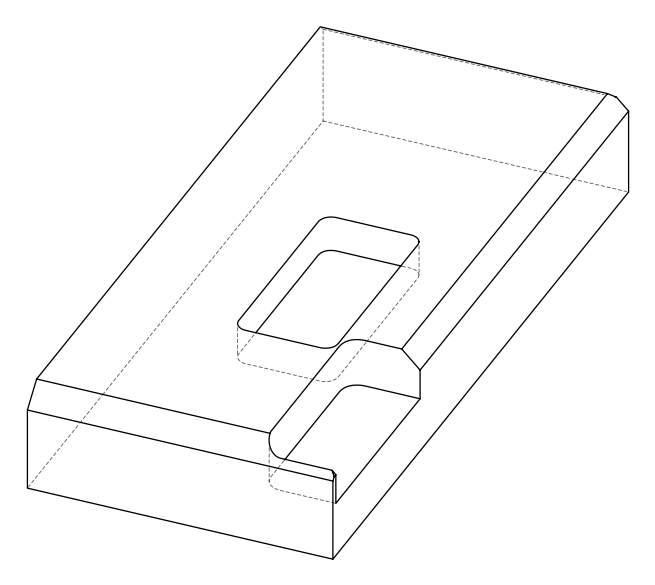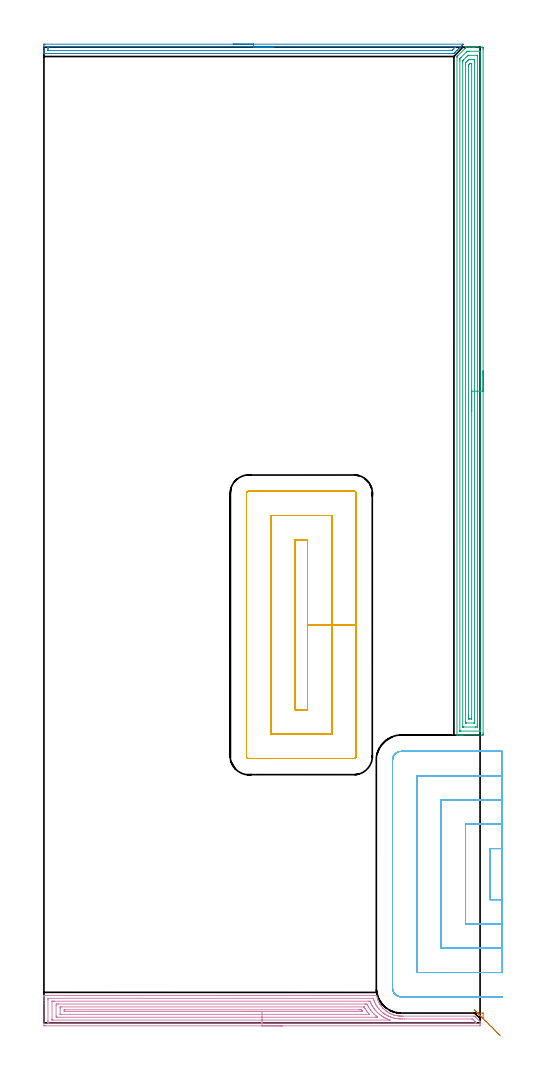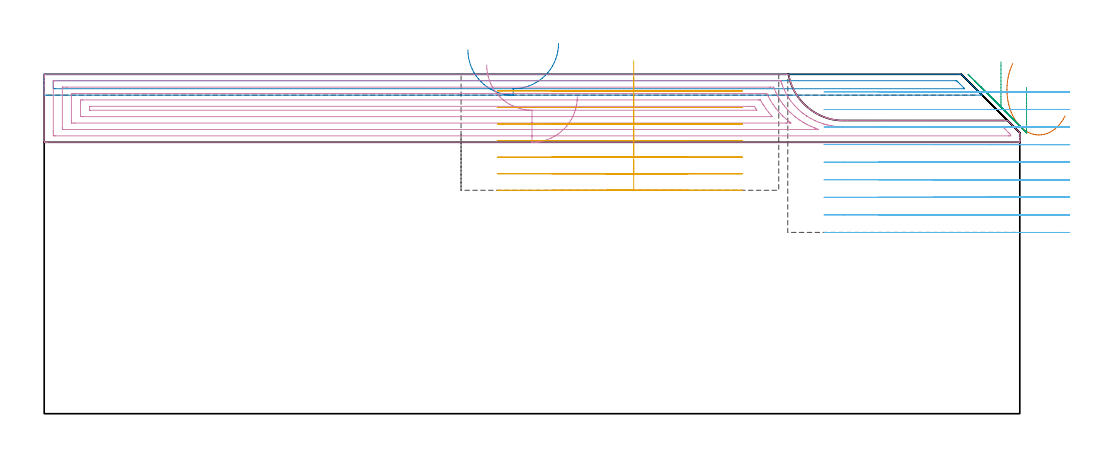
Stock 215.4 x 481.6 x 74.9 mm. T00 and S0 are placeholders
(PLAN: 6 operations, 1 tool changes, 62.2 min)
(1 AREA_MILL | FG_CHAMFER_SURFACE | UGT0205_001 | 0.17 min | 944 mm3)
(2 AREA_MILL_1 | FG_CHAMFER_SURFACE_1 | UGT0205_001 | 3.45 min | 2223 mm3)
(3 AREA_MILL_2 | FG_CHAMFER_SURFACE_2 | UGT0205_001 | 13.8 min | 28752 mm3)
(4 AREA_MILL_3 | FG_CHAMFER_SURFACE_3 | UGT0205_001 | 9.01 min | 23358 mm3)
(5 MILL_RECTANGULAR_POCKET | POCKET_RECTANGULAR_STRAIGHT | NXT0201_012 | Follow Part, ap 4, ae 75% | 12.66 min | 263625 mm3)
(6 MILL_SLOT | SLOT_PARTIAL_RECTANGULAR | NXT0201_012 | Follow Part, ap 4, ae 75% | 23.1 min | 239855 mm3)
(TOOL UGT0205_001 | Chamfer Mill 20 x 3 x 45 deg. | D20 FL50 Z2)
(TOOL NXT0201_012 | ENDMILL 16mm [2P460-1600-NA 1630] | D16 FL38 Z6)
(OP 1 AREA_MILL)
G17 G21 G94 G90
T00 M6
G54
G17 G0 G90 X225.306 Y-6.406 S1061 M3
G43 Z84.9 H0
Z65.741
G94 G1 X224.928 Y-6.028 Z65.052 F250.
X224.509 Y-5.609 Z64.411
X224.053 Y-5.153 Z63.825
X223.561 Y-4.662 Z63.297
X223.04 Y-4.14 Z62.832
X222.491 Y-3.591 Z62.433
X221.92 Y-3.02 Z62.102
X221.331 Y-2.431 Z61.844
X220.728 Y-1.828 Z61.659
X220.116 Y-1.216 Z61.549
X219.5 Y-0.6 Z61.515
X218.884 Y0.016 Z61.557
X218.272 Y0.628 Z61.675
X217.671 Y1.229 Z61.868
X217.083 Y1.817 Z62.134
X216.515 Y2.385 Z62.471
X215.969 Y2.931 Z62.878
X215.45 Y3.45 Z63.35
X214.126 Y4.774 Z64.674
X214.12 Y4.783 Z64.68
X214.116 Y4.79 Z64.682
X214.155 Y4.8 Z64.644
X216.792 Z62.006
X216.795 Y4.774 Z62.005
X216.8 Y4.54 Z62.
Y2.273
Y2.265
X216.796 Y2.114 Z62.001
X216.774 Y2.132 Z62.023
X216.627 Y2.273 Z62.172
X215.45 Y3.45 Z63.35
X214.962 Y3.938 Z63.884
X214.509 Y4.391 Z64.477
X214.095 Y4.805 Z65.123
X213.722 Y5.178 Z65.817
X213.393 Y5.508 Z66.555
X213.11 Y5.79 Z67.331
X212.877 Y6.023 Z68.138
X212.694 Y6.206 Z68.971
X212.563 Y6.337 Z69.824
X212.486 Y6.414 Z70.689
X212.461 Y6.439 Z71.561
X212.491 Y6.409 Z72.432
X212.575 Y6.325 Z73.297
X212.711 Y6.189 Z74.148
X212.899 Y6.001 Z74.978
X213.138 Y5.762 Z75.783
X213.425 Y5.475 Z76.555
X213.759 Y5.141 Z77.288
G0 Z84.9
M5
M2
(OP 2 AREA_MILL_1)
G17 G21 G94 G90
T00 M6
G54
G17 G0 G90 X93.5 Y483.1 S1061 M3
G43 Z84.9 H0
Z80.3
G94 G1 X93.538 Z79.428 F250.
X93.652 Z78.564
X93.841 Z77.712
X94.103 Z76.88
X94.437 Z76.074
X94.84 Z75.3
X95.308 Z74.564
X95.84 Z73.872
X96.429 Z73.229
X97.072 Z72.64
X97.764 Z72.108
X98.5 Z71.64
X99.274 Z71.237
X100.08 Z70.903
X100.912 Z70.641
X101.763 Z70.452
X102.628 Z70.338
X103.5 Z70.3
X206.767 Y483.099 Z70.301
X206.983 Y483.094 Z70.304
X206.911 Y483.017 Z70.381
X206.711 Y482.811 Z70.589
X206.648 Y482.748 Z70.652
X206.475 Y482.574 Z70.823
X206.414 Y482.514 Z70.885
X206.239 Y482.339 Z71.06
X206.179 Y482.278 Z71.119
X206.117 Y482.217 Z71.182
X205.945 Y482.044 Z71.355
X205.884 Y481.982 Z71.414
X205.82 Y481.92 Z71.479
X205.651 Y481.75 Z71.649
X205.588 Y481.687 Z71.71
X204.899 Y480.999 Z72.401
X204.702 Y480.8 Z72.596
X204.025 Y480.125 Z73.275
X203.815 Y479.913 Z73.483
X203.151 Y479.251 Z74.149
X202.928 Y479.026 Z74.37
X202.85 Y478.949 Z74.449
X202.653 Y478.753 Z74.646
X202.47 Y478.571 Z74.827
X202.401 Y478.506 Z74.892
X201.959 Y478.5 Z74.9
X0.14
X0.01 Y478.503 Z74.888
X0.007 Y478.525 Z74.867
X0. Y478.831 Z74.568
Y479.356 Z74.043
Y479.913 Z73.482
Y481.966 Z71.432
X0.004 Y482.574 Z70.821
X0.008 Y483.091 Z70.305
X0.063 Y483.093 Z70.303
X0.586 Y483.1 Z70.3
X103.5
Y481.686 Z71.714
X202.848
X203.07 Y481.68 Z71.72
X203.113 Y481.679 Z71.721
X203.11 Y481.671 Z71.729
X203.096 Y481.65 Z71.75
X203.078 Y481.629 Z71.771
X202.994 Y481.544 Z71.856
X202.928 Y481.478 Z71.922
X201.959 Y480.509 Z72.891
X201.659 Y480.212 Z73.188
X201.458 Y480.016 Z73.384
X201.384 Y479.946 Z73.454
X201.342 Y479.921 Z73.479
X201.29 Y479.919 Z73.481
X201.068 Y479.914 Z73.486
X2.368
X2.145 Y479.916 Z73.484
X2.035 Y479.919 Z73.481
X2.015 Y479.921 Z73.479
X2.01 Y479.935 Z73.465
X2.005 Y479.968 Z73.432
X2.002 Y480.049 Z73.351
X2. Y480.279 Z73.121
Y480.8 Z72.6
X2.001 Y481.165 Z72.235
X2.006 Y481.532 Z71.868
X2.01 Y481.636 Z71.764
X2.015 Y481.68 Z71.72
X2.035 Y481.681 Z71.719
X2.145 Y481.684 Z71.716
X2.368 Y481.686 Z71.714
X103.5
X104.372 Z71.752
X105.236 Z71.866
X106.088 Z72.055
X106.92 Z72.317
X107.726 Z72.651
X108.5 Z73.054
X109.236 Z73.523
X109.928 Z74.054
X110.571 Z74.643
X111.16 Z75.286
X111.691 Z75.978
X112.16 Z76.714
X112.563 Z77.488
X112.897 Z78.294
X113.159 Z79.126
X113.348 Z79.978
X113.462 Z80.843
X113.5 Z81.714
G0 Z84.9
M5
M2
(OP 3 AREA_MILL_2)
G17 G21 G94 G90
T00 M6
G54
G17 G0 G90 X216.8 Y321.8 S1061 M3
G43 Z84.9 H0
Z72.
G94 G1 Y321.762 Z71.128 F250.
Y321.648 Z70.263
Y321.459 Z69.412
Y321.197 Z68.58
Y320.863 Z67.774
Y320.46 Z67.
Y319.992 Z66.264
Y319.46 Z65.572
Y318.871 Z64.929
Y318.228 Z64.34
Y317.536 Z63.808
Y316.8 Z63.34
Y316.026 Z62.937
Y315.22 Z62.603
Y314.388 Z62.341
Y313.536 Z62.152
Y312.672 Z62.038
Y311.8 Z62.
Y143.159
X216.799 Y142.611 Z62.001
X216.797 Y142.269 Z62.002
X216.793 Y142.01 Z62.004
X216.463 Y142.006 Z62.334
X215.866 Y142. Z62.932
X206.857 Z71.937
X206.305 Z72.492
X205.984 Z72.812
X205.431 Z73.364
X205.11 Z73.684
X204.148 Z74.651
X204.023 Y142.001 Z74.769
X203.951 Y142.005 Z74.841
X203.903 Y142.01 Z74.888
X203.9 Y142.164 Z74.9
Y476.525
X203.907 Y477.001 Z74.893
X203.941 Y477.039 Z74.858
X204.237 Y477.338 Z74.561
X204.317 Y477.418 Z74.481
X207.73 Y480.832 Z71.066
X208.111 Y481.211 Z70.689
X208.23 Y481.33 Z70.57
X208.486 Y481.585 Z70.312
X208.506 Y481.599 Z70.291
X208.626 Y481.6 Z70.173
X208.784 Z70.016
X209.708 Z69.092
X210.35 Z68.446
X211.545 Z67.253
X212.097 Z66.698
X212.648 Z66.148
X216.187 Z62.61
X216.463 Y481.596 Z62.334
X216.793 Y481.59 Z62.004
X216.797 Y481.331 Z62.002
X216.799 Y480.989 Z62.001
X216.8 Y480.645 Z62.
Y311.8
X215.386 Z63.414
X215.385 Y144.605 Z63.415
X215.384 Y144.396 Z63.416
X215.38 Y144.055 Z63.42
X215.379 Y144.02 Z63.421
X215.336 Y144.01 Z63.464
X215.233 Y144.005 Z63.567
X215.103 Y144.001 Z63.697
X205.498 Y144. Z73.302
X205.359 Y144.002 Z73.441
X205.331 Y144.006 Z73.469
X205.322 Y144.01 Z73.478
X205.32 Y144.017 Z73.48
X205.317 Y144.049 Z73.483
X205.315 Y144.187 Z73.485
X205.314 Y474.74 Z73.486
X205.317 Y475.422 Z73.483
X205.32 Y475.632 Z73.48
X205.328 Y475.966 Z73.472
X205.93 Y476.58 Z72.87
X208.603 Y479.253 Z70.197
X208.884 Y479.522 Z69.916
X208.97 Y479.59 Z69.83
X209.093 Y479.596 Z69.707
X209.477 Y479.599 Z69.323
X209.963 Y479.6 Z68.837
X215.202 Z63.598
X215.341 Y479.598 Z63.459
X215.369 Y479.594 Z63.431
X215.378 Y479.59 Z63.422
X215.38 Y479.583 Z63.42
X215.383 Y479.551 Z63.417
X215.385 Y479.413 Z63.415
X215.386 Y311.8 Z63.414
X213.972 Z64.828
X213.971 Y146.943 Z64.829
X213.969 Y146.182 Z64.831
X213.967 Y146.055 Z64.833
X213.965 Y146.016 Z64.835
X213.931 Y146.01 Z64.869
X213.843 Y146.007 Z64.957
X213.147 Y146. Z65.653
X212.97 Z65.83
X207.035 Z71.765
X206.857 Y146.002 Z71.943
X206.798 Y146.005 Z72.002
X206.752 Y146.01 Z72.048
X206.735 Y146.02 Z72.065
X206.733 Y146.051 Z72.067
X206.73 Y146.182 Z72.07
X206.729 Y146.313 Z72.071
Y473.978
X206.731 Y474.74 Z72.069
X206.733 Y474.867 Z72.067
X206.735 Y474.911 Z72.065
X206.757 Y474.946 Z72.043
X206.857 Y475.051 Z71.943
X207.142 Y475.341 Z71.658
X208.907 Y477.108 Z69.893
X209.219 Y477.418 Z69.581
X209.352 Y477.545 Z69.448
X209.394 Y477.583 Z69.406
X209.477 Y477.59 Z69.323
X210.173 Y477.599 Z68.627
X213.665 Y477.6 Z65.135
X213.843 Y477.598 Z64.957
X213.902 Y477.595 Z64.898
X213.948 Y477.59 Z64.852
X213.965 Y477.58 Z64.835
X213.967 Y477.549 Z64.833
X213.97 Y477.418 Z64.83
X213.971 Y477.287 Z64.829
X213.972 Y311.8 Z64.828
X212.557 Z66.243
Y148.232
X212.555 Y148.107 Z66.245
X212.552 Y148.024 Z66.248
X212.55 Y148.009 Z66.25
X212.543 Y148.006 Z66.257
X212.517 Y148.003 Z66.283
X212.097 Y148. Z66.703
X208.603 Z70.197
X208.571 Z70.229
X208.192 Y148.008 Z70.608
X208.15 Y148.01 Z70.65
X208.147 Y148.04 Z70.653
X208.144 Y148.087 Z70.656
X208.143 Y148.133 Z70.657
Y148.438
Y472.954
X208.146 Y473.422 Z70.654
X208.15 Y473.847 Z70.65
X208.159 Y473.899 Z70.641
X208.201 Y473.946 Z70.599
X208.268 Y474.017 Z70.532
X208.794 Y474.545 Z70.006
X209.235 Y474.987 Z69.565
X209.477 Y475.228 Z69.323
X209.678 Y475.426 Z69.122
X209.776 Y475.52 Z69.024
X209.836 Y475.575 Z68.964
X209.93 Y475.59 Z68.87
X210.35 Y475.599 Z68.45
X210.382 Y475.6 Z68.418
X212.129 Z66.671
X212.508 Y475.592 Z66.292
X212.55 Y475.59 Z66.25
X212.553 Y475.56 Z66.247
X212.556 Y475.513 Z66.244
X212.557 Y475.467 Z66.243
Y475.161
Y311.8
X211.143 Z67.657
Y150.241
X211.141 Y150.038 Z67.659
X211.139 Y150.014 Z67.661
X211.137 Y150.01 Z67.663
X211.127 Y150.006 Z67.673
X211.072 Y150.002 Z67.728
X210.982 Y150. Z67.818
X210.35 Z68.45
X210.108 Z68.692
X209.643 Y150.005 Z69.157
X209.593 Y150.008 Z69.207
X209.564 Y150.012 Z69.236
X209.562 Y150.046 Z69.238
X209.559 Y150.218 Z69.241
X209.557 Y150.564 Z69.243
Y150.646
X209.558 Y471.979 Z69.242
Y472.061
X209.569 Y472.859 Z69.231
X209.657 Y472.954 Z69.143
X210.005 Y473.306 Z68.795
X210.121 Y473.421 Z68.679
X210.215 Y473.511 Z68.585
X210.277 Y473.567 Z68.523
X210.312 Y473.59 Z68.488
X210.35 Y473.592 Z68.45
X210.593 Y473.598 Z68.207
X211.057 Y473.595 Z67.743
X211.107 Y473.592 Z67.693
X211.136 Y473.588 Z67.664
X211.138 Y473.554 Z67.662
X211.141 Y473.382 Z67.659
X211.143 Y473.036 Z67.657
Y472.954
Y311.8
Y310.928 Z67.695
Y310.064 Z67.809
Y309.212 Z67.998
Y308.38 Z68.26
Y307.574 Z68.594
Y306.8 Z68.997
Y306.064 Z69.465
Y305.372 Z69.996
Y304.729 Z70.586
Y304.14 Z71.229
Y303.608 Z71.921
Y303.14 Z72.657
Y302.737 Z73.431
Y302.403 Z74.237
Y302.141 Z75.069
Y301.952 Z75.92
Y301.838 Z76.785
Y301.8 Z77.657
G0 Z84.9
M5
M2
(OP 4 AREA_MILL_3)
G17 G21 G94 G90
T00 M6
G54
G17 G0 G90 X117.65 Y-1.5 S1061 M3
G43 Z84.9 H0
Z69.9
G94 G1 X117.612 Z69.028 F250.
X117.498 Z68.163
X117.309 Z67.312
X117.047 Z66.48
X116.713 Z65.674
X116.31 Z64.9
X115.842 Z64.164
X115.31 Z63.472
X114.721 Z62.829
X114.078 Z62.24
X113.386 Z61.708
X112.65 Z61.24
X111.876 Z60.837
X111.07 Z60.503
X110.238 Z60.241
X109.386 Z60.052
X108.522 Z59.938
X107.65 Z59.9
X0.6
X0.159 Y-1.496 Z59.902
X0.01 Y-1.492 Z59.906
X0. Y-1.339 Z60.058
Y9.525 Z70.92
Y10.983 Z72.38
Y12.169 Z73.564
Y12.779 Z74.178
Y13.051 Z74.45
Y13.19 Z74.589
X0.01 Y13.494 Z74.893
X0.154 Y13.5 Z74.9
X163.851
X164.28 Y13.493 Z74.893
X164.297 Y13.42 Z74.82
X164.443 Y12.763 Z74.158
X164.601 Y12.169 Z73.564
X164.677 Y11.885 Z73.283
X164.695 Y11.821 Z73.221
X164.84 Y11.414 Z72.811
X164.89 Y11.288 Z72.684
X164.949 Y11.135 Z72.534
X165. Y11.007 Z72.406
X165.086 Y10.814 Z72.212
X165.389 Y10.132 Z71.528
X165.471 Y9.966 Z71.36
X165.485 Y9.938 Z71.333
X165.568 Y9.779 Z71.178
X165.587 Y9.743 Z71.143
X165.635 Y9.66 Z71.059
X165.714 Y9.525 Z70.921
X165.773 Y9.423 Z70.822
X165.871 Y9.254 Z70.653
X165.933 Y9.156 Z70.555
X165.979 Y9.085 Z70.481
X166.018 Y9.021 Z70.42
X166.15 Y8.812 Z70.211
X166.445 Y8.377 Z69.776
X166.478 Y8.333 Z69.732
X166.527 Y8.272 Z69.671
X166.584 Y8.203 Z69.6
X166.666 Y8.1 Z69.499
X167.152 Y7.501 Z68.899
X167.309 Y7.322 Z68.719
X167.369 Y7.252 Z68.649
X167.419 Y7.201 Z68.598
X167.678 Y6.935 Z68.331
X167.996 Y6.624 Z68.022
X168.261 Y6.384 Z67.782
X168.648 Y6.06 Z67.459
X168.899 Y5.861 Z67.26
X169.042 Y5.747 Z67.146
X169.152 Y5.665 Z67.063
X169.594 Y5.364 Z66.76
X170.043 Y5.076 Z66.472
X170.096 Y5.045 Z66.441
X170.39 Y4.871 Z66.269
X170.661 Y4.726 Z66.125
X170.803 Y4.653 Z66.052
X170.935 Y4.586 Z65.984
X171.378 Y4.379 Z65.778
X171.826 Y4.191 Z65.587
X172.338 Y3.996 Z65.39
X172.483 Y3.944 Z65.343
X172.527 Y3.929 Z65.328
X172.717 Y3.868 Z65.267
X173.186 Y3.734 Z65.134
X173.609 Y3.628 Z65.024
X173.664 Y3.617 Z65.011
X174.054 Y3.532 Z64.929
X174.367 Y3.476 Z64.875
X174.5 Y3.453 Z64.85
X174.945 Y3.393 Z64.788
X175.347 Y3.351 Z64.749
X175.391 Y3.347 Z64.744
X175.448 Y3.344 Z64.74
X175.837 Y3.318 Z64.716
X176.253 Y3.306 Z64.705
X176.254 Y3.307 Z64.706
X176.34 Y3.306 Z64.702
X177.174 Y3.301 Z64.7
X177.227
X212.024 Y3.3
X212.595 Y3.302 Z64.683
X212.744 Y3.158 Z64.553
X212.916 Y2.985 Z64.383
X212.986 Y2.915 Z64.313
X215.146 Y0.755 Z62.153
X215.188 Y0.712 Z62.11
X215.29 Y0.609 Z62.005
X215.3 Y0.407 Z61.807
Y-0.441 Z60.958
Y-1.051 Z60.345
Y-1.355 Z60.042
X215.297 Y-1.491 Z59.905
X215.146 Y-1.5 Z59.9
X107.65
Y-0.086 Z61.314
X2.384 Y-0.085 Z61.315
X2.299 Y-0.084 Z61.316
X2.024 Y-0.079 Z61.321
X2.01 Y0.01 Z61.41
X2.003 Y0.207 Z61.607
X2.001 Y0.712 Z62.112
X2. Y1.092 Z62.492
X2.001 Y11.288 Z72.688
X2.002 Y11.666 Z73.066
X2.01 Y12.047 Z73.447
X2.015 Y12.08 Z73.48
X2.032 Y12.081 Z73.481
X2.082 Y12.084 Z73.484
X2.183 Y12.085 Z73.485
X2.384 Y12.086 Z73.486
X162.152 Y12.085 Z73.485
X162.499 Y12.08 Z73.48
X162.578 Y12.079 Z73.479
X162.604 Y12.001 Z73.401
X162.628 Y11.924 Z73.324
X162.755 Y11.49 Z72.89
X162.826 Y11.288 Z72.688
X162.959 Y10.922 Z72.322
X163.177 Y10.407 Z71.807
X163.338 Y10.032 Z71.432
X163.58 Y9.525 Z70.925
X163.851 Y9.017 Z70.417
X164.076 Y8.644 Z70.044
X164.444 Y8.058 Z69.458
X164.651 Y7.763 Z69.163
X164.743 Y7.635 Z69.035
X165.36 Y6.881 Z68.281
X165.635 Y6.557 Z67.957
X166.177 Y6. Z67.4
X166.527 Y5.666 Z67.066
X167.167 Y5.119 Z66.519
X167.419 Y4.914 Z66.314
X167.603 Y4.774 Z66.174
X168.198 Y4.35 Z65.75
X168.312 Y4.275 Z65.675
X168.326 Y4.266 Z65.666
X168.373 Y4.237 Z65.637
X169.204 Y3.74 Z65.14
X169.947 Y3.356 Z64.756
X170.096 Y3.284 Z64.684
X170.232 Y3.221 Z64.621
X170.988 Y2.909 Z64.309
X171.172 Y2.839 Z64.239
X171.813 Y2.607 Z64.007
X171.88 Y2.584 Z63.984
X171.928 Y2.57 Z63.97
X172.258 Y2.475 Z63.875
X172.772 Y2.34 Z63.74
X172.953 Y2.296 Z63.696
X173.664 Y2.149 Z63.549
X174.065 Y2.079 Z63.479
X174.556 Y2.01 Z63.41
X174.756 Y1.988 Z63.388
X175.273 Y1.94 Z63.34
X175.448 Y1.929 Z63.329
X176.027 Y1.903 Z63.303
X176.34 Y1.896 Z63.296
X176.933 Y1.889 Z63.289
X178.124 Y1.886 Z63.286
X211.131 Y1.885 Z63.285
X211.427 Y1.883 Z63.283
X211.511 Y1.881 Z63.281
X211.559 Y1.879 Z63.279
X211.581 Y1.86 Z63.26
X211.674 Y1.772 Z63.172
X211.856 Y1.593 Z62.993
X212.024 Y1.427 Z62.827
X212.738 Y0.712 Z62.112
X212.916 Y0.535 Z61.935
X213.194 Y0.253 Z61.653
X213.26 Y0.182 Z61.582
X213.29 Y0.148 Z61.548
X213.293 Y0.124 Z61.524
X213.298 Y0.055 Z61.455
X213.297 Y-0.002 Z61.398
X213.294 Y-0.047 Z61.353
X213.291 Y-0.072 Z61.328
X213.265 Y-0.079 Z61.321
X212.916 Y-0.084 Z61.316
X212.831 Y-0.085 Z61.315
X107.65 Y-0.086 Z61.314
Y1.328 Z62.728
X4.436 Y1.329 Z62.729
X4.169 Y1.33 Z62.73
X4.08 Y1.332 Z62.732
X4.017 Y1.335 Z62.735
X4.01 Y1.427 Z62.827
X4.004 Y1.593 Z62.993
X4.001 Y1.759 Z63.159
Y10.407 Z71.807
X4.002 Y10.572 Z71.972
X4.006 Y10.628 Z72.028
X4.011 Y10.665 Z72.065
X4.035 Y10.666 Z72.066
X4.169 Y10.669 Z72.069
X4.793 Y10.671 Z72.071
X5.061 Y10.672 Z72.072
X160.015 Y10.671 Z72.071
X160.283 Y10.67 Z72.07
X160.914 Y10.665 Z72.065
X160.976 Y10.662 Z72.062
X161.025 Y10.554 Z71.954
X161.175 Y10.194 Z71.594
X161.477 Y9.525 Z70.925
X161.725 Y8.982 Z70.382
X161.911 Y8.644 Z70.044
X162.067 Y8.367 Z69.767
X162.447 Y7.763 Z69.163
X162.959 Y6.997 Z68.397
X163.048 Y6.881 Z68.281
X163.383 Y6.462 Z67.862
X163.769 Y6. Z67.4
X163.851 Y5.905 Z67.305
X164.611 Y5.119 Z66.519
X164.743 Y4.991 Z66.391
X165.592 Y4.237 Z65.637
X165.635 Y4.201 Z65.601
X165.834 Y4.041 Z65.441
X166.527 Y3.537 Z64.937
X166.788 Y3.356 Z64.756
X167.419 Y2.957 Z64.357
X167.722 Y2.773 Z64.173
X167.934 Y2.648 Z64.048
X168.25 Y2.475 Z63.875
X168.312 Y2.442 Z63.842
X168.379 Y2.408 Z63.808
X169.204 Y2.014 Z63.414
X170.026 Y1.663 Z63.063
X170.096 Y1.635 Z63.035
X170.205 Y1.593 Z62.993
X170.892 Y1.342 Z62.742
X170.81 Y1.335 Z62.735
X170.632 Y1.332 Z62.732
X170.363 Y1.329 Z62.729
X107.65 Y1.328 Z62.728
Y2.743 Z64.143
X6.845
X6.573 Y2.744 Z64.144
X6.115 Y2.748 Z64.148
X6.011 Y2.75 Z64.15
X6. Y3.356 Z64.756
X6.001 Y8.644 Z70.044
X6.01 Y9.061 Z70.461
X6.026 Y9.25 Z70.65
X6.228 Y9.253 Z70.653
X6.845 Y9.256 Z70.656
X7.116 Y9.257 Z70.657
X158.499
X158.771 Y9.256 Z70.656
X159.391 Y9.252 Z70.652
X159.472 Y9.25 Z70.65
X159.783 Y8.644 Z70.044
X160.211 Y7.834 Z69.234
X160.254 Y7.763 Z69.163
X160.283 Y7.715 Z69.115
X160.826 Y6.881 Z68.281
X161.175 Y6.365 Z67.765
X161.464 Y6. Z67.4
X162.067 Y5.259 Z66.659
X162.194 Y5.119 Z66.519
X162.959 Y4.315 Z65.715
X163.041 Y4.237 Z65.637
X163.851 Y3.514 Z64.914
X164.037 Y3.356 Z64.756
X164.353 Y3.101 Z64.501
X164.743 Y2.797 Z64.197
X164.795 Y2.754 Z64.154
X164.743 Y2.75 Z64.15
X164.469 Y2.746 Z64.146
X163.851 Y2.743 Z64.143
X163.58
X107.65
Y4.157 Z65.557
X8.547
X8.384 Y4.159 Z65.559
X8.059 Y4.164 Z65.564
X8.008 Y4.168 Z65.568
X8.006 Y4.174 Z65.574
X8.003 Y4.196 Z65.596
X8.001 Y4.237 Z65.637
X8. Y6.881 Z68.281
X8.002 Y7.501 Z68.901
X8.007 Y7.763 Z69.163
X8.01 Y7.833 Z69.233
X8.303 Y7.84 Z69.24
X8.466 Y7.842 Z69.242
X157.688 Y7.843 Z69.243
X157.851 Y7.842 Z69.242
X157.959 Y7.839 Z69.239
X158.043 Y7.836 Z69.236
X158.064 Y7.824 Z69.224
X158.101 Y7.763 Z69.163
X158.499 Y7.078 Z68.478
X158.622 Y6.881 Z68.281
X158.83 Y6.554 Z67.954
X159.202 Y6. Z67.4
X159.391 Y5.726 Z67.126
X159.874 Y5.119 Z66.519
X160.283 Y4.618 Z66.018
X160.611 Y4.237 Z65.637
X160.651 Y4.19 Z65.59
X160.667 Y4.169 Z65.569
X160.608 Y4.164 Z65.564
X160.446 Y4.159 Z65.559
X160.364 Y4.157 Z65.557
X107.65
Y5.571 Z66.971
X10.153
X10.076 Y5.573 Z66.973
X10.031 Y5.575 Z66.975
X10.014 Y5.577 Z66.977
X10.01 Y5.593 Z66.993
X10.007 Y6. Z67.4
X10.008 Y6.4 Z67.8
X10.014 Y6.422 Z67.822
X10.034 Y6.424 Z67.824
X10.088 Y6.427 Z67.827
X10.196 Y6.428 Z67.828
X10.413 Y6.429 Z67.829
X155.388
X155.822 Y6.428 Z67.828
X156.283 Y6.426 Z67.826
X156.714 Y6.422 Z67.822
X156.989 Y6. Z67.4
X157.118 Y5.799 Z67.199
X157.241 Y5.602 Z67.002
X157.256 Y5.576 Z66.976
X157.247 Y5.575 Z66.975
X157.211 Y5.573 Z66.973
X157.148 Y5.571 Z66.971
X107.65
X106.778 Z67.009
X105.914 Z67.123
X105.062 Z67.312
X104.23 Z67.574
X103.424 Z67.908
X102.65 Z68.311
X101.914 Z68.78
X101.222 Z69.311
X100.579 Z69.9
X99.99 Z70.543
X99.458 Z71.235
X98.99 Z71.971
X98.587 Z72.745
X98.253 Z73.551
X97.991 Z74.383
X97.802 Z75.235
X97.688 Z76.1
X97.65 Z76.971
G0 Z84.9
M5
M2
(OP 5 MILL_RECTANGULAR_POCKET)
G17 G21 G94 G90
T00 M6
G54
G17 G0 G90 X130.1 Y171.605 S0 M3
G43 Z84.9 H1
Z77.9
G94 G1 Y196.45 Z71.243 F250.
Y238.4 F500.
X124.
Y154.5
X130.1
Y196.45
X142.1
Y250.4
X112.
Y142.5
X142.1
Y196.45
X154.1
Y261.4
G3 X153.1 Y262.4 R1.
G1 X101.
G3 X100. Y261.4 R1.
G1 Y131.5
G3 X101. Y130.5 R1.
G1 X153.1
G3 X154.1 Y131.5 R1.
G1 Y196.45
Y197.45
G0 X130.1 Y171.605 Z74.243
G1 Y196.45 Z67.586 F250.
Y238.4 F500.
X124.
Y154.5
X130.1
Y196.45
X142.1
Y250.4
X112.
Y142.5
X142.1
Y196.45
X154.1
Y261.4
G3 X153.1 Y262.4 R1.
G1 X101.
G3 X100. Y261.4 R1.
G1 Y131.5
G3 X101. Y130.5 R1.
G1 X153.1
G3 X154.1 Y131.5 R1.
G1 Y196.45
Y197.45
G0 X130.1 Y171.605 Z70.586
G1 Y196.45 Z63.929 F250.
Y238.4 F500.
X124.
Y154.5
X130.1
Y196.45
X142.1
Y250.4
X112.
Y142.5
X142.1
Y196.45
X154.1
Y261.4
G3 X153.1 Y262.4 R1.
G1 X101.
G3 X100. Y261.4 R1.
G1 Y131.5
G3 X101. Y130.5 R1.
G1 X153.1
G3 X154.1 Y131.5 R1.
G1 Y196.45
Y197.45
G0 X130.1 Y171.605 Z66.929
G1 Y196.45 Z60.271 F250.
Y238.4 F500.
X124.
Y154.5
X130.1
Y196.45
X142.1
Y250.4
X112.
Y142.5
X142.1
Y196.45
X154.1
Y261.4
G3 X153.1 Y262.4 R1.
G1 X101.
G3 X100. Y261.4 R1.
G1 Y131.5
G3 X101. Y130.5 R1.
G1 X153.1
G3 X154.1 Y131.5 R1.
G1 Y196.45
Y197.45
G0 X130.1 Y171.605 Z63.271
G1 Y196.45 Z56.614 F250.
Y238.4 F500.
X124.
Y154.5
X130.1
Y196.45
X142.1
Y250.4
X112.
Y142.5
X142.1
Y196.45
X154.1
Y261.4
G3 X153.1 Y262.4 R1.
G1 X101.
G3 X100. Y261.4 R1.
G1 Y131.5
G3 X101. Y130.5 R1.
G1 X153.1
G3 X154.1 Y131.5 R1.
G1 Y196.45
Y197.45
G0 X130.1 Y171.605 Z59.614
G1 Y196.45 Z52.957 F250.
Y238.4 F500.
X124.
Y154.5
X130.1
Y196.45
X142.1
Y250.4
X112.
Y142.5
X142.1
Y196.45
X154.1
Y261.4
G3 X153.1 Y262.4 R1.
G1 X101.
G3 X100. Y261.4 R1.
G1 Y131.5
G3 X101. Y130.5 R1.
G1 X153.1
G3 X154.1 Y131.5 R1.
G1 Y196.45
Y197.45
G0 X130.1 Y171.605 Z55.957
G1 Y196.45 Z49.3 F250.
Y238.4 F500.
X124.
Y154.5
X130.1
Y196.45
X142.1
Y250.4
X112.
Y142.5
X142.1
Y196.45
X154.1
Y261.4
G3 X153.1 Y262.4 R1.
G1 X101.
G3 X100. Y261.4 R1.
G1 Y131.5
G3 X101. Y130.5 R1.
G1 X153.1
G3 X154.1 Y131.5 R1.
G1 Y196.45
Y197.45
G0 Z84.9
M5
M2
(OP 6 MILL_SLOT)
G17 G21 G94 G90
T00 M6
G54
G17 G0 G90 X226.3 Y86.016 S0 M3
G43 Z84.9 H1
Z71.022
G94 G1 X223.3 Y86.001 F250.
X223.053 Y86. F500.
X220.1
Y60.8
X223.052
X223.3 Y60.799
X226.3 Y60.784 F250.
Y98.021
X223.3 Y98.001
X223.053 Y98. F500.
X208.1
Y48.8
X223.052
X223.3 Y48.799
X226.3 Y48.779 F250.
Y110.032
X223.3 Y110.001
G2 X223.053 Y110. R24. F500.
G1 X196.1
Y36.8
X223.052
G2 X223.3 Y36.799 R24.
G1 X226.3 Y36.768 F250.
X226.299 Y122.064
X223.3 Y122.003
G2 X223.053 Y122. R12. F500.
G1 X184.1
Y24.8
X223.052
G2 X223.3 Y24.797 R12.
G1 X226.299 Y24.736 F250.
X226.053 Y134.
X223.053
X176.4 F500.
G3 X172.1 Y129.7 R4.3
G1 Y17.1
G3 X176.4 Y12.8 R4.3
G1 X223.052
X226.052 F250.
G0 X226.3 Y86. Z67.144
G1 X223.3
X220.1 F500.
Y60.8
X223.3
X226.3 F250.
Y98.
X223.3
X208.1 F500.
Y48.8
X223.3
X226.3 F250.
Y110.
X223.3
X196.1 F500.
Y36.8
X223.3
X226.3 F250.
Y122.
X223.3
X184.1 F500.
Y24.8
X223.3
X226.3 F250.
Y134.
X223.3
X176.4 F500.
G3 X172.1 Y129.7 R4.3
G1 Y17.1
G3 X176.4 Y12.8 R4.3
G1 X223.3
X226.3 F250.
G0 Y86. Z63.267
G1 X223.3
X220.1 F500.
Y60.8
X223.3
X226.3 F250.
Y98.
X223.3
X208.1 F500.
Y48.8
X223.3
X226.3 F250.
Y110.
X223.3
X196.1 F500.
Y36.8
X223.3
X226.3 F250.
Y122.
X223.3
X184.1 F500.
Y24.8
X223.3
X226.3 F250.
Y134.
X223.3
X176.4 F500.
G3 X172.1 Y129.7 R4.3
G1 Y17.1
G3 X176.4 Y12.8 R4.3
G1 X223.3
X226.3 F250.
G0 Y86. Z59.389
G1 X223.3
X220.1 F500.
Y60.8
X223.3
X226.3 F250.
Y98.
X223.3
X208.1 F500.
Y48.8
X223.3
X226.3 F250.
Y110.
X223.3
X196.1 F500.
Y36.8
X223.3
X226.3 F250.
Y122.
X223.3
X184.1 F500.
Y24.8
X223.3
X226.3 F250.
Y134.
X223.3
X176.4 F500.
G3 X172.1 Y129.7 R4.3
G1 Y17.1
G3 X176.4 Y12.8 R4.3
G1 X223.3
X226.3 F250.
G0 Y86. Z55.511
G1 X223.3
X220.1 F500.
Y60.8
X223.3
X226.3 F250.
Y98.
X223.3
X208.1 F500.
Y48.8
X223.3
X226.3 F250.
Y110.
X223.3
X196.1 F500.
Y36.8
X223.3
X226.3 F250.
Y122.
X223.3
X184.1 F500.
Y24.8
X223.3
X226.3 F250.
Y134.
X223.3
X176.4 F500.
G3 X172.1 Y129.7 R4.3
G1 Y17.1
G3 X176.4 Y12.8 R4.3
G1 X223.3
X226.3 F250.
G0 Y86. Z51.633
G1 X223.3
X220.1 F500.
Y60.8
X223.3
X226.3 F250.
Y98.
X223.3
X208.1 F500.
Y48.8
X223.3
X226.3 F250.
Y110.
X223.3
X196.1 F500.
Y36.8
X223.3
X226.3 F250.
Y122.
X223.3
X184.1 F500.
Y24.8
X223.3
X226.3 F250.
Y134.
X223.3
X176.4 F500.
G3 X172.1 Y129.7 R4.3
G1 Y17.1
G3 X176.4 Y12.8 R4.3
G1 X223.3
X226.3 F250.
G0 Y86. Z47.756
G1 X223.3
X220.1 F500.
Y60.8
X223.3
X226.3 F250.
Y98.
X223.3
X208.1 F500.
Y48.8
X223.3
X226.3 F250.
Y110.
X223.3
X196.1 F500.
Y36.8
X223.3
X226.3 F250.
Y122.
X223.3
X184.1 F500.
Y24.8
X223.3
X226.3 F250.
Y134.
X223.3
X176.4 F500.
G3 X172.1 Y129.7 R4.3
G1 Y17.1
G3 X176.4 Y12.8 R4.3
G1 X223.3
X226.3 F250.
G0 Y86. Z43.878
G1 X223.3
X220.1 F500.
Y60.8
X223.3
X226.3 F250.
Y98.
X223.3
X208.1 F500.
Y48.8
X223.3
X226.3 F250.
Y110.
X223.3
X196.1 F500.
Y36.8
X223.3
X226.3 F250.
Y122.
X223.3
X184.1 F500.
Y24.8
X223.3
X226.3 F250.
Y134.
X223.3
X176.4 F500.
G3 X172.1 Y129.7 R4.3
G1 Y17.1
G3 X176.4 Y12.8 R4.3
G1 X223.3
X226.3 F250.
G0 Y86. Z40.
G1 X223.3
X220.1 F500.
Y60.8
X223.3
X226.3 F250.
Y98.
X223.3
X208.1 F500.
Y48.8
X223.3
X226.3 F250.
Y110.
X223.3
X196.1 F500.
Y36.8
X223.3
X226.3 F250.
Y122.
X223.3
X184.1 F500.
Y24.8
X223.3
X226.3 F250.
Y134.
X223.3
X176.4 F500.
G3 X172.1 Y129.7 R4.3
G1 Y17.1
G3 X176.4 Y12.8 R4.3
G1 X223.3
X226.3 F250.
G0 Z84.9
M5
M2
